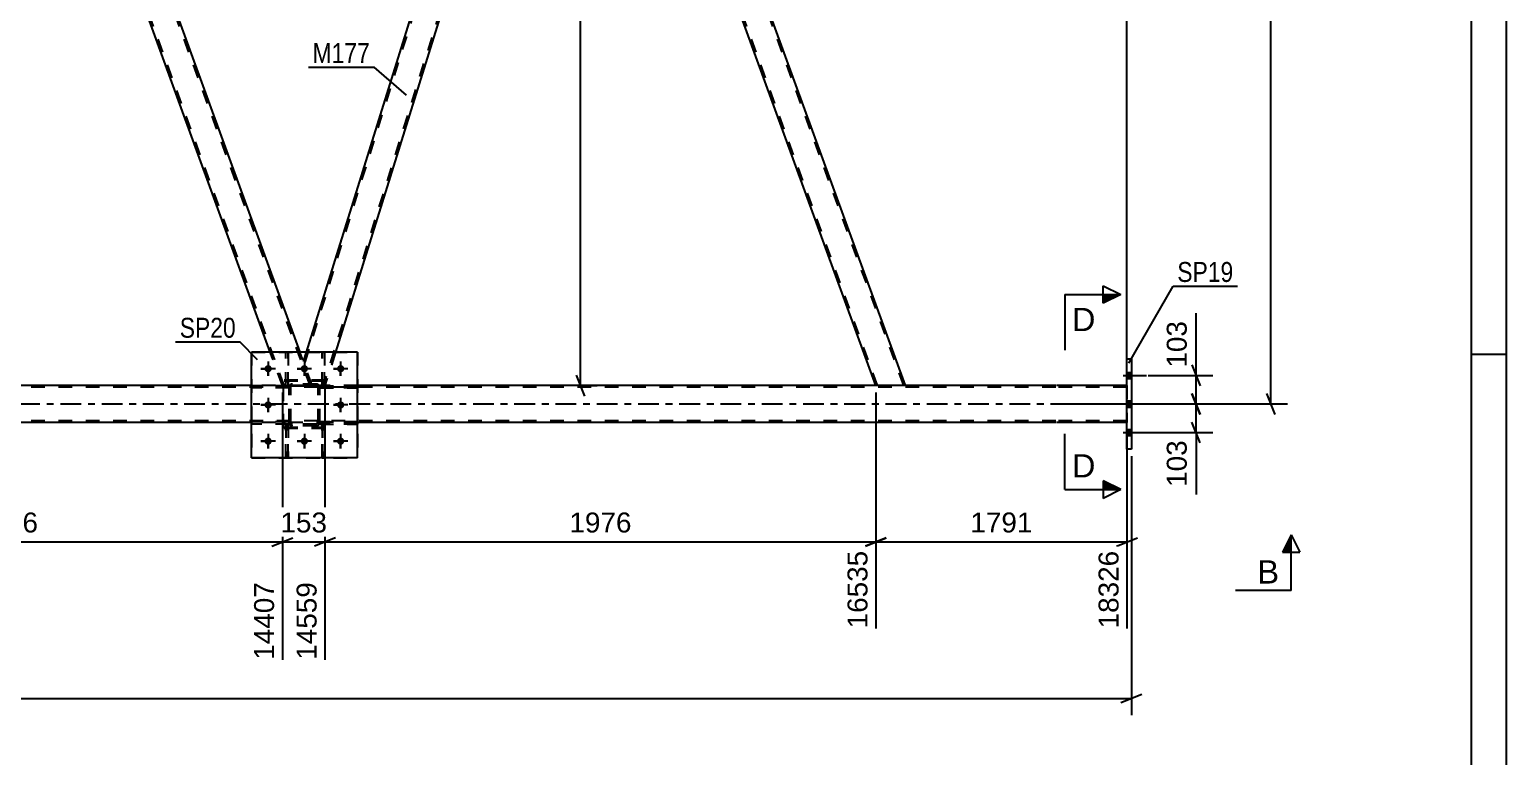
# Model space of a CAD drawing. Header units: millimetres. Extents: x 0 to 3371, y 0 to 1899.
# Drawn here: x 629.1 to 841, y 240.3 to 344.7 of the extents above; entities that cross this region are included whole.
import ezdxf

# ---------------------------------------------------------------- set-up
doc = ezdxf.new("R2010")
doc.units = ezdxf.units.MM
doc.linetypes.add('DXK_LINE_DOT2', pattern=[3.9198, 1.9599, -1.9599])
doc.linetypes.add('DXK_LINE_DOT3', pattern=[5.9187, 2.979, -0.9799, 0.9799, -0.9799])
doc.styles.add('Arial', font='ARIAL.TTF', dxfattribs={"height": 0.2})
doc.styles.add('Arial Narrow', font='ARIALN.TTF', dxfattribs={"height": 0.2})

# ---------------------------------------------------------------- blocks, each defined once
blk = doc.blocks.new('Unknown-203723636-1133')
at = {"color": 5, "linetype": 'Continuous'}
for p, q in [((841, 0), (841, 594)), ((836, 5), (836, 589)), ((841, 298), (836, 298))]:
    blk.add_line(p, q, dxfattribs=at)
blk = doc.blocks.new('Part-203723636-5078 - 5074')
at = {"color": 2, "linetype": 'Continuous'}
for p, q in [((671.1, 298.36), (671.1, 298.36)), ((671.42, 298.36), (671.1, 298.36)), ((671.42, 298.36), (671.42, 298.36))]:
    blk.add_line(p, q, dxfattribs=at)
at = {"color": 7, "linetype": 'DXK_LINE_DOT2'}
for p, q in [((671.1, 293.52), (671.1, 298.36)), ((671.42, 293.52), (671.42, 298.36)), ((671.1, 294.12), (671.42, 294.12)), ((671.42, 293.52), (671.1, 293.52))]:
    blk.add_line(p, q, dxfattribs=at)
blk = doc.blocks.new('Part-203723636-5084 - 5074')
at = {"color": 7, "linetype": 'DXK_LINE_DOT2'}
for p, q in [((671.42, 288), (671.1, 288)), ((671.1, 288), (671.1, 283.16)), ((671.1, 287.4), (671.42, 287.4)), ((671.42, 283.16), (671.42, 288)), ((671.1, 283.16), (671.42, 283.16))]:
    blk.add_line(p, q, dxfattribs=at)
blk = doc.blocks.new('Part-203723636-5201 - 5074')
at = {"color": 7, "linetype": 'DXK_LINE_DOT2'}
for p, q in [((670.75, 293.2), (670.75, 293.52)), ((670.75, 293.52), (676.15, 293.52)), ((676.15, 293.2), (670.75, 293.2)), ((671.35, 293.2), (671.35, 293.52)), ((676.15, 293.52), (676.15, 293.2))]:
    blk.add_line(p, q, dxfattribs=at)
blk = doc.blocks.new('Bolt-203723636-5085 - 5074')
at = {"linetype": 'Continuous'}
for points in [[(787.19, 294.56), (787.19, 295.44), (786.55, 295.44), (786.55, 294.56)], [(787.19, 294.56), (787.19, 295.44), (786.55, 295.44), (786.55, 294.56)], [(787.19, 294.56), (787.19, 295.44), (786.55, 295.44), (786.55, 294.56)], [(787.19, 290.46), (787.19, 291.34), (786.55, 291.34), (786.55, 290.46)], [(787.19, 290.46), (787.19, 291.34), (786.55, 291.34), (786.55, 290.46)], [(787.19, 286.36), (787.19, 287.24), (786.55, 287.24), (786.55, 286.36)], [(787.19, 286.36), (787.19, 287.24), (786.55, 287.24), (786.55, 286.36)], [(787.19, 286.36), (787.19, 287.24), (786.55, 287.24), (786.55, 286.36)]]:
    blk.add_hatch(color=1, dxfattribs=at).paths.add_polyline_path(points)
at = {"color": 1, "linetype": 'Continuous'}
for p, q in [((786.03, 295), (789.35, 295)), ((786.03, 295), (789.35, 295)), ((786.03, 295), (789.35, 295)), ((786.55, 295.44), (787.19, 295.44)), ((786.55, 295.44), (787.19, 295.44)), ((786.55, 295.44), (787.19, 295.44)), ((786.55, 294.56), (787.19, 294.56)), ((786.55, 294.56), (787.19, 294.56)), ((786.55, 294.56), (787.19, 294.56)), ((786.03, 290.9), (789.35, 290.9)), ((786.03, 290.9), (789.35, 290.9)), ((786.55, 291.34), (787.19, 291.34)), ((786.55, 291.34), (787.19, 291.34)), ((786.55, 290.46), (787.19, 290.46)), ((786.55, 290.46), (787.19, 290.46)), ((786.03, 286.8), (789.35, 286.8)), ((786.03, 286.8), (789.35, 286.8)), ((786.03, 286.8), (789.35, 286.8)), ((786.55, 287.24), (787.19, 287.24)), ((786.55, 287.24), (787.19, 287.24)), ((786.55, 287.24), (787.19, 287.24)), ((786.55, 286.36), (787.19, 286.36)), ((786.55, 286.36), (787.19, 286.36)), ((786.55, 286.36), (787.19, 286.36))]:
    blk.add_line(p, q, dxfattribs=at)
blk = doc.blocks.new('Part-203723636-5110 - 5074')
at = {"color": 7, "linetype": 'DXK_LINE_DOT2'}
for p, q in [((666.22, 288), (665.9, 288)), ((665.9, 288), (665.9, 283.16)), ((665.9, 287.4), (666.22, 287.4)), ((666.22, 283.16), (666.22, 288)), ((665.9, 283.16), (666.22, 283.16))]:
    blk.add_line(p, q, dxfattribs=at)
blk = doc.blocks.new('Part-203723636-5198 - 5074')
at = {"color": 7, "linetype": 'DXK_LINE_DOT2'}
for p, q in [((676.15, 288.32), (670.75, 288.32)), ((670.75, 288.32), (670.75, 288)), ((671.35, 288), (671.35, 288.32)), ((676.15, 288), (676.15, 288.32)), ((670.75, 288), (676.15, 288))]:
    blk.add_line(p, q, dxfattribs=at)
blk = doc.blocks.new('Part-203723636-5517 - 5074')
at = {"color": 7, "linetype": 'DXK_LINE_DOT2'}
for p, q in [((671.1, 283.16), (671.1, 288)), ((671.1, 288), (671.42, 288)), ((671.1, 287.4), (671.42, 287.4)), ((671.42, 288), (671.42, 283.16)), ((671.42, 283.16), (671.1, 283.16))]:
    blk.add_line(p, q, dxfattribs=at)
blk = doc.blocks.new('Part-203723636-5129 - 5074')
at = {"color": 7, "linetype": 'DXK_LINE_DOT2'}
for p, q in [((666.35, 293.28), (666.38, 293.46)), ((666.38, 293.46), (666.35, 293.28)), ((666.35, 288.24), (666.35, 293.28)), ((666.59, 293.28), (666.6, 293.37)), ((666.59, 288.24), (666.59, 293.28)), ((666.6, 293.37), (666.66, 293.45)), ((666.64, 293.72), (666.83, 293.76)), ((666.83, 293.76), (666.64, 293.72)), ((666.66, 293.45), (666.73, 293.5)), ((666.73, 293.5), (666.83, 293.52)), ((670.27, 293.76), (666.83, 293.76)), ((666.83, 293.52), (670.27, 293.52)), ((670.27, 293.76), (670.45, 293.72)), ((670.45, 293.72), (670.27, 293.76)), ((670.27, 293.52), (670.36, 293.5)), ((670.36, 293.5), (670.44, 293.45)), ((670.44, 293.45), (670.49, 293.37)), ((670.49, 293.37), (670.51, 293.28)), ((670.51, 288.24), (670.51, 293.28)), ((670.71, 293.46), (670.75, 293.28)), ((670.75, 293.28), (670.71, 293.46)), ((670.75, 288.24), (670.75, 293.28)), ((666.38, 288.06), (666.35, 288.24)), ((666.35, 288.24), (666.38, 288.06)), ((666.6, 288.15), (666.59, 288.24)), ((670.51, 288.24), (670.49, 288.15)), ((670.75, 288.24), (670.71, 288.06)), ((670.71, 288.06), (670.75, 288.24)), ((666.66, 288.07), (666.6, 288.15)), ((666.83, 287.76), (666.64, 287.8)), ((666.64, 287.8), (666.83, 287.76)), ((666.73, 288.02), (666.66, 288.07)), ((666.83, 288), (666.73, 288.02)), ((670.27, 288), (666.83, 288)), ((670.27, 287.76), (666.83, 287.76)), ((670.36, 288.02), (670.27, 288)), ((670.45, 287.8), (670.27, 287.76)), ((670.27, 287.76), (670.45, 287.8)), ((670.44, 288.07), (670.36, 288.02)), ((670.49, 288.15), (670.44, 288.07))]:
    blk.add_line(p, q, dxfattribs=at)
at = {"color": 7, "linetype": 'DXK_LINE_DOT3'}
blk.add_line((668.55, 290.76), (668.55, 290.76), dxfattribs=at)
at = {"color": 7, "linetype": 'DXK_LINE_DOT2'}
for centre, start, end in [((666.83, 293.28), 112.5, 157.5), ((666.83, 293.28), 112.5, 157.5), ((670.27, 293.28), 22.5, 67.5), ((670.27, 293.28), 22.5, 67.5), ((666.83, 288.24), 202.5, 247.5), ((666.83, 288.24), 202.5, 247.5), ((670.27, 288.24), 292.5, 337.5), ((670.27, 288.24), 292.5, 337.5)]:
    blk.add_arc(centre, 0.48, start, end, dxfattribs=at)
blk = doc.blocks.new('Part-203723636-5132 - 5074')
at = {"color": 7, "linetype": 'DXK_LINE_DOT2'}
for p, q in [((665.9, 283.16), (665.9, 288)), ((665.9, 288), (666.22, 288)), ((665.9, 287.4), (666.22, 287.4)), ((666.22, 288), (666.22, 283.16)), ((666.22, 283.16), (665.9, 283.16))]:
    blk.add_line(p, q, dxfattribs=at)
blk = doc.blocks.new('Part-203723636-5199 - 5074')
at = {"color": 7, "linetype": 'DXK_LINE_DOT2'}
for p, q in [((670.75, 288), (670.75, 288.32)), ((670.75, 288.32), (676.15, 288.32)), ((671.35, 288), (671.35, 288.32)), ((676.15, 288.32), (676.15, 288)), ((676.15, 288), (670.75, 288))]:
    blk.add_line(p, q, dxfattribs=at)
blk = doc.blocks.new('Part-203723636-5144 - 5074')
at = {"color": 7, "linetype": 'DXK_LINE_DOT2'}
for p, q in [((666.35, 293.52), (660.95, 293.52)), ((660.95, 293.2), (660.95, 293.52)), ((666.35, 293.2), (660.95, 293.2)), ((665.75, 293.2), (665.75, 293.52)), ((666.35, 293.52), (666.35, 293.2))]:
    blk.add_line(p, q, dxfattribs=at)
blk = doc.blocks.new('Part-203723636-5147 - 5074')
at = {"color": 7, "linetype": 'DXK_LINE_DOT2'}
for p, q in [((671.1, 293.52), (671.1, 298.36)), ((671.1, 298.36), (671.42, 298.36)), ((671.42, 298.36), (671.42, 293.52)), ((671.1, 294.12), (671.42, 294.12)), ((671.42, 293.52), (671.1, 293.52))]:
    blk.add_line(p, q, dxfattribs=at)
blk = doc.blocks.new('Part-203723636-5159 - 5074')
at = {"color": 2, "linetype": 'Continuous'}
for p, q in [((676.15, 298.36), (660.95, 298.36)), ((660.95, 283.16), (660.95, 298.36)), ((676.15, 283.16), (676.15, 298.36)), ((676.15, 283.16), (660.95, 283.16))]:
    blk.add_line(p, q, dxfattribs=at)
blk = doc.blocks.new('Part-203723636-5160 - 5074')
at = {"color": 7, "linetype": 'DXK_LINE_DOT2'}
for p, q in [((660.95, 298.36), (676.15, 298.36)), ((660.95, 298.36), (660.95, 283.16)), ((676.15, 298.36), (676.15, 283.16)), ((660.95, 283.16), (676.15, 283.16))]:
    blk.add_line(p, q, dxfattribs=at)
blk = doc.blocks.new('Part-203723636-5163 - 5074')
at = {"color": 7, "linetype": 'DXK_LINE_DOT2'}
for p, q in [((666.35, 293.52), (660.95, 293.52)), ((660.95, 293.52), (660.95, 293.2)), ((666.35, 293.2), (660.95, 293.2)), ((665.75, 293.2), (665.75, 293.52)), ((666.35, 293.2), (666.35, 293.52))]:
    blk.add_line(p, q, dxfattribs=at)
blk = doc.blocks.new('Part-203723636-5172 - 5074')
at = {"color": 7, "linetype": 'DXK_LINE_DOT2'}
for p, q in [((776.33, 293.3), (100.87, 293.3)), ((676.15, 293.54), (660.95, 293.54)), ((786.55, 293.3), (776.43, 293.3)), ((786.55, 293.54), (786.55, 288.26)), ((776.33, 288.5), (100.87, 288.5)), ((676.15, 288.26), (660.95, 288.26)), ((786.55, 288.5), (776.43, 288.5))]:
    blk.add_line(p, q, dxfattribs=at)
at = {"color": 2, "linetype": 'Continuous'}
for p, q in [((660.95, 293.54), (505.88, 293.54)), ((776.33, 293.54), (676.15, 293.54)), ((786.55, 293.54), (776.43, 293.54)), ((660.95, 288.26), (505.88, 288.26)), ((776.33, 288.26), (676.15, 288.26)), ((786.55, 288.26), (776.43, 288.26))]:
    blk.add_line(p, q, dxfattribs=at)
at = {"color": 7, "linetype": 'DXK_LINE_DOT3'}
for p, q in [((100.87, 290.9), (776.33, 290.9)), ((776.43, 290.9), (786.55, 290.9))]:
    blk.add_line(p, q, dxfattribs=at)
blk = doc.blocks.new('Part-203723636-5200 - 5074')
at = {"color": 7, "linetype": 'DXK_LINE_DOT2'}
for p, q in [((666.35, 288.32), (660.95, 288.32)), ((660.95, 288), (660.95, 288.32)), ((665.75, 288), (665.75, 288.32)), ((666.35, 288.32), (666.35, 288)), ((666.35, 288), (660.95, 288))]:
    blk.add_line(p, q, dxfattribs=at)
blk = doc.blocks.new('Part-203723636-5204 - 5074')
at = {"color": 7, "linetype": 'DXK_LINE_DOT2'}
for p, q in [((665.9, 293.52), (665.9, 298.36)), ((665.9, 298.36), (666.22, 298.36)), ((666.22, 298.36), (666.22, 293.52)), ((665.9, 294.12), (666.22, 294.12)), ((666.22, 293.52), (665.9, 293.52))]:
    blk.add_line(p, q, dxfattribs=at)
blk = doc.blocks.new('Part-203723636-5219 - 5074')
at = {"color": 2, "linetype": 'Continuous'}
for p, q in [((665.9, 298.36), (665.9, 298.36)), ((666.22, 298.36), (665.9, 298.36)), ((666.22, 298.36), (666.22, 298.36))]:
    blk.add_line(p, q, dxfattribs=at)
at = {"color": 7, "linetype": 'DXK_LINE_DOT2'}
for p, q in [((665.9, 293.52), (665.9, 298.36)), ((666.22, 293.52), (666.22, 298.36)), ((665.9, 294.12), (666.22, 294.12)), ((666.22, 293.52), (665.9, 293.52))]:
    blk.add_line(p, q, dxfattribs=at)
blk = doc.blocks.new('Part-203723636-5220 - 5074')
at = {"color": 7, "linetype": 'DXK_LINE_DOT2'}
for p, q in [((666.35, 288.32), (660.95, 288.32)), ((660.95, 288.32), (660.95, 288)), ((665.75, 288), (665.75, 288.32)), ((666.35, 288), (666.35, 288.32)), ((666.35, 288), (660.95, 288))]:
    blk.add_line(p, q, dxfattribs=at)
blk = doc.blocks.new('Part-203723636-5221 - 5074')
at = {"color": 7, "linetype": 'DXK_LINE_DOT2'}
for p, q in [((676.15, 293.52), (670.75, 293.52)), ((670.75, 293.52), (670.75, 293.2)), ((670.75, 293.2), (676.15, 293.2)), ((671.35, 293.2), (671.35, 293.52)), ((676.15, 293.2), (676.15, 293.52))]:
    blk.add_line(p, q, dxfattribs=at)
blk = doc.blocks.new('Part-203723636-5237 - 5074')
at = {"color": 7, "linetype": 'DXK_LINE_DOT2'}
for p, q in [((671.55, 294.3), (665.55, 294.3)), ((665.55, 287.5), (665.55, 294.3)), ((671.55, 287.5), (671.55, 294.3)), ((671.55, 287.5), (665.55, 287.5))]:
    blk.add_line(p, q, dxfattribs=at)
blk = doc.blocks.new('Part-203723636-5242 - 5074')
at = {"color": 2, "linetype": 'Continuous'}
for p, q in [((786.55, 284.4), (786.55, 297.4)), ((786.55, 297.4), (787.19, 297.4)), ((787.19, 297.4), (787.19, 284.4)), ((787.19, 284.4), (786.55, 284.4))]:
    blk.add_line(p, q, dxfattribs=at)
blk = doc.blocks.new('Part-203723636-5262 - 5074')
at = {"color": 2, "linetype": 'Continuous'}
for p, q in [((706.41, 414.76), (710.67, 414.76)), ((754.79, 293.54), (710.67, 414.76)), ((750.53, 293.54), (707.96, 410.51))]:
    blk.add_line(p, q, dxfattribs=at)
at = {"color": 7, "linetype": 'DXK_LINE_DOT2'}
for p, q in [((707.96, 410.51), (706.41, 414.76)), ((750.78, 293.54), (706.66, 414.76)), ((754.53, 293.54), (710.41, 414.76)), ((754.79, 293.54), (750.53, 293.54))]:
    blk.add_line(p, q, dxfattribs=at)
blk = doc.blocks.new('Part-203723636-5263 - 5074')
at = {"color": 7, "linetype": 'DXK_LINE_DOT2'}
for p, q in [((666.35, 293.28), (666.38, 293.46)), ((666.38, 293.46), (666.35, 293.28)), ((666.35, 288.24), (666.35, 293.28)), ((666.59, 293.28), (666.6, 293.37)), ((666.59, 288.24), (666.59, 293.28)), ((666.6, 293.37), (666.66, 293.45)), ((666.64, 293.72), (666.83, 293.76)), ((666.83, 293.76), (666.64, 293.72)), ((666.66, 293.45), (666.73, 293.5)), ((666.73, 293.5), (666.83, 293.52)), ((670.27, 293.76), (666.83, 293.76)), ((666.83, 293.52), (670.27, 293.52)), ((670.27, 293.76), (670.45, 293.72)), ((670.45, 293.72), (670.27, 293.76)), ((670.27, 293.52), (670.36, 293.5)), ((670.36, 293.5), (670.44, 293.45)), ((670.44, 293.45), (670.49, 293.37)), ((670.49, 293.37), (670.51, 293.28)), ((670.51, 288.24), (670.51, 293.28)), ((670.71, 293.46), (670.75, 293.28)), ((670.75, 293.28), (670.71, 293.46)), ((670.75, 288.24), (670.75, 293.28)), ((666.38, 288.06), (666.35, 288.24)), ((666.35, 288.24), (666.38, 288.06)), ((666.6, 288.15), (666.59, 288.24)), ((670.51, 288.24), (670.49, 288.15)), ((670.75, 288.24), (670.71, 288.06)), ((670.71, 288.06), (670.75, 288.24)), ((666.66, 288.07), (666.6, 288.15)), ((666.83, 287.76), (666.64, 287.8)), ((666.64, 287.8), (666.83, 287.76)), ((666.73, 288.02), (666.66, 288.07)), ((666.83, 288), (666.73, 288.02)), ((670.27, 288), (666.83, 288)), ((670.27, 287.76), (666.83, 287.76)), ((670.36, 288.02), (670.27, 288)), ((670.45, 287.8), (670.27, 287.76)), ((670.27, 287.76), (670.45, 287.8)), ((670.44, 288.07), (670.36, 288.02)), ((670.49, 288.15), (670.44, 288.07))]:
    blk.add_line(p, q, dxfattribs=at)
at = {"color": 7, "linetype": 'DXK_LINE_DOT3'}
blk.add_line((668.55, 290.76), (668.55, 290.76), dxfattribs=at)
at = {"color": 7, "linetype": 'DXK_LINE_DOT2'}
for centre, start, end in [((666.83, 293.28), 112.5, 157.5), ((666.83, 293.28), 112.5, 157.5), ((670.27, 293.28), 22.5, 67.5), ((670.27, 293.28), 22.5, 67.5), ((666.83, 288.24), 202.5, 247.5), ((666.83, 288.24), 202.5, 247.5), ((670.27, 288.24), 292.5, 337.5), ((670.27, 288.24), 292.5, 337.5)]:
    blk.add_arc(centre, 0.48, start, end, dxfattribs=at)
blk = doc.blocks.new('Part-203723636-5314 - 5074')
at = {"color": 7, "linetype": 'DXK_LINE_DOT2'}
for p, q in [((705.34, 414.76), (668.52, 296.64)), ((707.82, 410.88), (671.25, 293.54)), ((668.81, 298.36), (668.39, 297.01)), ((669.65, 293.54), (668.39, 297.01)), ((673, 298.36), (671.5, 293.54)), ((671.5, 293.54), (669.65, 293.54))]:
    blk.add_line(p, q, dxfattribs=at)
at = {"color": 2, "linetype": 'Continuous'}
for p, q in [((705.09, 414.76), (668.81, 298.36)), ((706.41, 414.76), (705.09, 414.76)), ((707.96, 410.51), (706.41, 414.76)), ((707.96, 410.51), (673, 298.36))]:
    blk.add_line(p, q, dxfattribs=at)
blk = doc.blocks.new('Part-203723636-5319 - 5074')
at = {"color": 2, "linetype": 'Continuous'}
for p, q in [((625.53, 414.76), (621.27, 414.76)), ((625.53, 414.76), (667.9, 298.36)), ((663.64, 298.36), (622.82, 410.51))]:
    blk.add_line(p, q, dxfattribs=at)
at = {"color": 7, "linetype": 'DXK_LINE_DOT2'}
for p, q in [((621.27, 414.76), (622.82, 410.51)), ((665.65, 293.54), (621.53, 414.76)), ((669.4, 293.54), (625.28, 414.76)), ((665.4, 293.54), (663.64, 298.36)), ((669.65, 293.54), (667.9, 298.36)), ((669.65, 293.54), (665.4, 293.54))]:
    blk.add_line(p, q, dxfattribs=at)
blk = doc.blocks.new('Part-203723636-5457 - 5074')
at = {"color": 7, "linetype": 'DXK_LINE_DOT2'}
for p, q in [((671.55, 294.16), (665.55, 294.16)), ((665.55, 287.36), (665.55, 294.16)), ((671.55, 287.36), (671.55, 294.16)), ((671.55, 287.36), (665.55, 287.36))]:
    blk.add_line(p, q, dxfattribs=at)
blk = doc.blocks.new('Bolt-203723636-5458 - 5074')
at = {"linetype": 'Continuous'}
for points in [[(663.87, 295.96, -1), (662.83, 295.96, -1)], [(669.07, 295.96, -1), (668.03, 295.96, -1)], [(674.27, 295.96, -1), (673.23, 295.96, -1)], [(663.87, 290.76, -1), (662.83, 290.76, -1)], [(674.27, 290.76, -1), (673.23, 290.76, -1)], [(663.87, 285.56, -1), (662.83, 285.56, -1)], [(669.07, 285.56, -1), (668.03, 285.56, -1)], [(674.27, 285.56, -1), (673.23, 285.56, -1)]]:
    blk.add_hatch(color=1, dxfattribs=at).paths.add_polyline_path(points)
at = {"color": 1, "linetype": 'Continuous'}
for p, q in [((663.35, 297), (663.35, 294.92)), ((668.55, 297), (668.55, 294.92)), ((673.75, 297), (673.75, 294.92)), ((664.39, 295.96), (662.31, 295.96)), ((669.59, 295.96), (667.51, 295.96)), ((674.79, 295.96), (672.71, 295.96)), ((664.39, 290.76), (662.31, 290.76)), ((663.35, 291.8), (663.35, 289.72)), ((674.79, 290.76), (672.71, 290.76)), ((673.75, 291.8), (673.75, 289.72)), ((663.35, 286.6), (663.35, 284.52)), ((668.55, 286.6), (668.55, 284.52)), ((673.75, 286.6), (673.75, 284.52)), ((664.39, 285.56), (662.31, 285.56)), ((669.59, 285.56), (667.51, 285.56)), ((674.79, 285.56), (672.71, 285.56))]:
    blk.add_line(p, q, dxfattribs=at)
blk = doc.blocks.new('Bolt-203723636-5470 - 5074')
at = {"color": 1, "linetype": 'Continuous'}
for p, q in [((663.35, 297), (663.35, 296.31)), ((668.55, 297), (668.55, 296.31)), ((673.75, 297), (673.75, 296.31)), ((662.31, 295.96), (663, 295.96)), ((663.35, 294.92), (663.35, 295.61)), ((664.39, 295.96), (663.69, 295.96)), ((667.51, 295.96), (668.2, 295.96)), ((668.55, 294.92), (668.55, 295.61)), ((669.59, 295.96), (668.89, 295.96)), ((672.71, 295.96), (673.4, 295.96)), ((673.75, 294.92), (673.75, 295.61)), ((674.79, 295.96), (674.09, 295.96)), ((662.31, 290.76), (663, 290.76)), ((663.35, 291.8), (663.35, 291.11)), ((663.35, 289.72), (663.35, 290.41)), ((664.39, 290.76), (663.69, 290.76)), ((672.71, 290.76), (673.4, 290.76)), ((673.75, 291.8), (673.75, 291.11)), ((673.75, 289.72), (673.75, 290.41)), ((674.79, 290.76), (674.09, 290.76)), ((663.35, 286.6), (663.35, 285.91)), ((668.55, 286.6), (668.55, 285.91)), ((673.75, 286.6), (673.75, 285.91)), ((662.31, 285.56), (663, 285.56)), ((663.35, 284.52), (663.35, 285.21)), ((664.39, 285.56), (663.69, 285.56)), ((667.51, 285.56), (668.2, 285.56)), ((668.55, 284.52), (668.55, 285.21)), ((669.59, 285.56), (668.89, 285.56)), ((672.71, 285.56), (673.4, 285.56)), ((673.75, 284.52), (673.75, 285.21)), ((674.79, 285.56), (674.09, 285.56))]:
    blk.add_line(p, q, dxfattribs=at)
blk = doc.blocks.new('StraightDimension-203723636-16713 - 5074')
at = {"color": 7, "linetype": 'Continuous'}
for p, q in [((586.36, 292.54), (586.36, 254.18)), ((665.4, 292.54), (665.4, 254.18)), ((587.86, 271.7), (584.86, 270.5)), ((663.9, 270.5), (666.9, 271.7)), ((586.36, 271.1), (665.4, 271.1))]:
    blk.add_line(p, q, dxfattribs=at)
at = {"color": 0}
blk.add_wipeout([(630.93, 271.85), (630.93, 276.05), (620.83, 276.05), (620.83, 271.85)], dxfattribs=at)
at = {"color": 0, "linetype": 'Continuous'}
blk.add_wipeout([(664.8, 265.9), (660.6, 265.9), (660.6, 253.58), (664.8, 253.58)], dxfattribs=at)
at = {"color": 3, "style": 'Arial'}
blk.add_text('1976', height=2.865, dxfattribs=at).set_placement((621.43, 272.45))
at = {"color": 3, "linetype": 'Continuous', "style": 'Arial'}
blk.add_text('14407', height=2.865, rotation=90.0002, dxfattribs=at).set_placement((664.2, 254.18))
blk = doc.blocks.new('StraightDimension-203723636-6274 - 5074')
at = {"color": 7, "linetype": 'Continuous'}
for p, q in [((807.78, 415.26), (806.58, 418.26)), ((715.99, 416.76), (809.58, 416.76)), ((807.18, 290.9), (807.18, 416.76)), ((806.58, 292.4), (807.78, 289.4)), ((776.08, 290.9), (809.58, 290.9))]:
    blk.add_line(p, q, dxfattribs=at)
at = {"color": 0}
blk.add_wipeout([(806.43, 358.87), (802.23, 358.87), (802.23, 348.78), (806.43, 348.78)], dxfattribs=at)
at = {"color": 3, "style": 'Arial'}
blk.add_text('3147', height=2.865, rotation=90.0002, dxfattribs=at).set_placement((805.83, 349.38))
blk = doc.blocks.new('StraightDimension-203723636-5768 - 5074')
at = {"color": 7, "linetype": 'Continuous'}
for p, q in [((789.59, 295), (798.88, 295)), ((795.88, 296.5), (797.08, 293.5)), ((796.48, 290.9), (796.48, 295)), ((797.08, 289.4), (795.88, 292.4)), ((788.19, 290.9), (798.88, 290.9))]:
    blk.add_line(p, q, dxfattribs=at)
at = {"color": 0}
blk.add_wipeout([(795.73, 303.39), (791.53, 303.39), (791.53, 295.52), (795.73, 295.52)], dxfattribs=at)
at = {"color": 7, "linetype": 'Continuous'}
blk.add_line((796.48, 295), (796.48, 303.92), dxfattribs=at)
blk.add_line((796.48, 295), (796.48, 303.92), dxfattribs=at)
at = {"color": 3, "style": 'Arial'}
blk.add_text('103', height=2.865, rotation=90.0002, dxfattribs=at).set_placement((795.13, 296.12))
blk = doc.blocks.new('StraightDimension-203723636-5832 - 5074')
at = {"color": 7, "linetype": 'Continuous'}
for p, q in [((787.19, 283.4), (787.19, 246.23)), ((49.14, 248.63), (787.19, 248.63)), ((785.69, 248.03), (788.69, 249.23))]:
    blk.add_line(p, q, dxfattribs=at)
blk = doc.blocks.new('StraightDimension-203723636-16711 - 5074')
at = {"color": 7, "linetype": 'Continuous'}
for p, q in [((671.5, 292.54), (671.5, 254.18)), ((750.53, 292.54), (750.53, 258.68)), ((673, 271.7), (670, 270.5)), ((749.03, 270.5), (752.03, 271.7)), ((671.5, 271.1), (750.53, 271.1))]:
    blk.add_line(p, q, dxfattribs=at)
at = {"color": 0}
blk.add_wipeout([(716.06, 271.85), (716.06, 276.05), (705.97, 276.05), (705.97, 271.85)], dxfattribs=at)
at = {"color": 0, "linetype": 'Continuous'}
blk.add_wipeout([(749.93, 270.4), (745.73, 270.4), (745.73, 258.08), (749.93, 258.08)], dxfattribs=at)
at = {"color": 3, "style": 'Arial'}
blk.add_text('1976', height=2.865, dxfattribs=at).set_placement((706.57, 272.45))
at = {"color": 3, "linetype": 'Continuous', "style": 'Arial'}
blk.add_text('16535', height=2.865, rotation=90.0002, dxfattribs=at).set_placement((749.33, 258.68))
blk = doc.blocks.new('StraightDimension-203723636-5660 - 5074')
at = {"color": 7, "linetype": 'Continuous'}
for p, q in [((708.74, 413.26), (707.54, 416.26)), ((713.46, 414.76), (705.29, 414.76)), ((708.14, 293.54), (708.14, 414.76)), ((707.54, 295.04), (708.74, 292.04)), ((707.73, 293.54), (710.54, 293.54))]:
    blk.add_line(p, q, dxfattribs=at)
at = {"color": 0}
blk.add_wipeout([(707.39, 359.19), (703.19, 359.19), (703.19, 349.1), (707.39, 349.1)], dxfattribs=at)
at = {"color": 3, "style": 'Arial'}
blk.add_text('3031', height=2.865, rotation=90.0002, dxfattribs=at).set_placement((706.79, 349.7))
blk = doc.blocks.new('StraightDimension-203723636-5761 - 5074')
at = {"color": 7, "linetype": 'Continuous'}
for p, q in [((795.88, 292.4), (797.08, 289.4)), ((788.19, 290.9), (798.88, 290.9)), ((796.48, 286.8), (796.48, 290.9)), ((797.08, 285.3), (795.88, 288.3)), ((788.19, 286.8), (798.88, 286.8))]:
    blk.add_line(p, q, dxfattribs=at)
at = {"color": 0}
blk.add_wipeout([(795.73, 286.27), (791.53, 286.27), (791.53, 278.4), (795.73, 278.4)], dxfattribs=at)
at = {"color": 7, "linetype": 'Continuous'}
blk.add_line((796.48, 286.8), (796.48, 277.88), dxfattribs=at)
blk.add_line((796.48, 286.8), (796.48, 277.88), dxfattribs=at)
at = {"color": 3, "style": 'Arial'}
blk.add_text('103', height=2.865, rotation=90.0002, dxfattribs=at).set_placement((795.13, 279))
blk = doc.blocks.new('StraightDimension-203723636-5793 - 5074')
at = {"color": 7, "linetype": 'Continuous'}
for p, q in [((764.93, 413.76), (764.93, 352.55)), ((786.55, 294.54), (786.55, 357.8)), ((766.43, 355.55), (763.43, 354.35)), ((764.93, 354.95), (786.55, 354.95)), ((785.05, 354.35), (788.05, 355.55))]:
    blk.add_line(p, q, dxfattribs=at)
at = {"color": 0}
blk.add_wipeout([(780.79, 355.7), (780.79, 359.9), (770.7, 359.9), (770.7, 355.7)], dxfattribs=at)
at = {"color": 3, "style": 'Arial'}
blk.add_text('1431', height=2.865, dxfattribs=at).set_placement((771.3, 356.3))
blk = doc.blocks.new('StraightDimension-203723636-16710 - 5074')
at = {"color": 7, "linetype": 'Continuous'}
for p, q in [((750.53, 292.54), (750.53, 258.68)), ((786.55, 287.26), (786.55, 258.68)), ((752.03, 271.7), (749.03, 270.5)), ((785.05, 270.5), (788.05, 271.7)), ((750.53, 271.1), (786.55, 271.1))]:
    blk.add_line(p, q, dxfattribs=at)
at = {"color": 0}
blk.add_wipeout([(773.59, 271.85), (773.59, 276.05), (763.49, 276.05), (763.49, 271.85)], dxfattribs=at)
at = {"color": 0, "linetype": 'Continuous'}
blk.add_wipeout([(785.95, 270.4), (781.75, 270.4), (781.75, 258.08), (785.95, 258.08)], dxfattribs=at)
at = {"color": 3, "style": 'Arial'}
blk.add_text('1791', height=2.865, dxfattribs=at).set_placement((764.09, 272.45))
at = {"color": 3, "linetype": 'Continuous', "style": 'Arial'}
blk.add_text('18326', height=2.865, rotation=90.0002, dxfattribs=at).set_placement((785.35, 258.68))
blk = doc.blocks.new('StraightDimension-203723636-16712 - 5074')
at = {"color": 7, "linetype": 'Continuous'}
for p, q in [((665.4, 292.54), (665.4, 254.18)), ((671.5, 292.54), (671.5, 254.18)), ((663.9, 270.5), (666.9, 271.7)), ((673, 271.7), (670, 270.5)), ((665.4, 271.1), (671.5, 271.1))]:
    blk.add_line(p, q, dxfattribs=at)
at = {"color": 0}
blk.add_wipeout([(672.38, 271.85), (672.38, 276.05), (664.51, 276.05), (664.51, 271.85)], dxfattribs=at)
at = {"color": 0, "linetype": 'Continuous'}
blk.add_wipeout([(670.9, 265.9), (666.7, 265.9), (666.7, 253.58), (670.9, 253.58)], dxfattribs=at)
at = {"color": 3, "style": 'Arial'}
blk.add_text('153', height=2.865, dxfattribs=at).set_placement((665.11, 272.45))
at = {"color": 3, "linetype": 'Continuous', "style": 'Arial'}
blk.add_text('14559', height=2.865, rotation=90.0002, dxfattribs=at).set_placement((670.3, 254.18))
blk = doc.blocks.new('Mark-203723636-5155 - 5074')
at = {"color": 0}
blk.add_wipeout([(658.71, 300.41), (658.71, 303.41), (650.67, 303.41), (650.67, 300.41)], dxfattribs=at)
blk.add_wipeout([(658.71, 300.41), (658.71, 303.41), (650.67, 303.41), (650.67, 300.41)], dxfattribs=at)
at = {"color": 30, "linetype": 'Continuous'}
for p in [(650.07, 299.81), (661.83, 297.24)]:
    blk.add_line(p, (659.31, 299.81), dxfattribs=at)
at = {"color": 3, "style": 'Arial Narrow'}
blk.add_text('SP20', height=2.863, dxfattribs=at).set_placement((650.67, 300.41))
blk = doc.blocks.new('Mark-203723636-5238 - 5074')
at = {"color": 0}
blk.add_wipeout([(801.81, 308.42), (801.81, 311.42), (793.78, 311.42), (793.78, 308.42)], dxfattribs=at)
blk.add_wipeout([(801.81, 308.42), (801.81, 311.42), (793.78, 311.42), (793.78, 308.42)], dxfattribs=at)
at = {"color": 30, "linetype": 'Continuous'}
for p, q in [((786.82, 296.76), (793.18, 307.82)), ((793.18, 307.82), (802.41, 307.82))]:
    blk.add_line(p, q, dxfattribs=at)
at = {"color": 3, "style": 'Arial Narrow'}
blk.add_text('SP19', height=2.863, dxfattribs=at).set_placement((793.78, 308.42))
blk = doc.blocks.new('Mark-203723636-5310 - 5074')
at = {"color": 0}
blk.add_wipeout([(677.94, 339.84), (677.94, 342.84), (669.72, 342.84), (669.72, 339.84)], dxfattribs=at)
blk.add_wipeout([(677.94, 339.84), (677.94, 342.84), (669.72, 342.84), (669.72, 339.84)], dxfattribs=at)
at = {"color": 30, "linetype": 'Continuous'}
for p in [(669.12, 339.24), (683.21, 335.23)]:
    blk.add_line(p, (678.54, 339.24), dxfattribs=at)
at = {"color": 3, "style": 'Arial Narrow'}
blk.add_text('M177', height=2.863, dxfattribs=at).set_placement((669.72, 339.84))
blk = doc.blocks.new('SectionMark-203723636-6904 - 5074')
at = {"color": 6, "linetype": 'Continuous'}
for p, q in [((810.13, 264.12), (810.13, 272.12)), ((810.13, 272.12), (811.38, 269.62))]:
    blk.add_line(p, q, dxfattribs=at)
at = {"color": 0, "linetype": 'Continuous'}
blk.add_wipeout([(808.38, 265.12), (808.38, 268.62), (805.27, 268.62), (805.27, 265.12)], dxfattribs=at)
at = {"linetype": 'Continuous'}
blk.add_hatch(color=6, dxfattribs=at).paths.add_polyline_path([(810.13, 269.62), (808.88, 269.62), (810.13, 272.12)])
at = {"color": 6, "linetype": 'Continuous'}
for p, q in [((810.13, 272.12), (808.88, 269.62)), ((808.88, 269.62), (811.38, 269.62)), ((810.13, 264.12), (802.13, 264.12))]:
    blk.add_line(p, q, dxfattribs=at)
at = {"color": 3, "linetype": 'Continuous', "style": 'Arial'}
blk.add_text('B', height=3.34, dxfattribs=at).set_placement((805.27, 265.12))
blk = doc.blocks.new('SectionMark-203723636-6910 - 5074')
at = {"linetype": 'Continuous'}
for points in [[(783.16, 305.36), (783.16, 306.61), (785.66, 306.61)], [(783.16, 278.6), (783.16, 279.85), (785.66, 278.6)]]:
    blk.add_hatch(color=6, dxfattribs=at).paths.add_polyline_path(points)
at = {"color": 6, "linetype": 'Continuous'}
for p, q in [((783.16, 305.36), (783.16, 307.86)), ((783.16, 307.86), (785.66, 306.61)), ((777.66, 306.61), (785.66, 306.61)), ((785.66, 306.61), (783.16, 305.36)), ((785.66, 278.6), (783.16, 279.85)), ((783.16, 279.85), (783.16, 277.35)), ((777.66, 278.6), (785.66, 278.6)), ((785.66, 278.6), (783.16, 277.35))]:
    blk.add_line(p, q, dxfattribs=at)
at = {"color": 0, "linetype": 'Continuous'}
for points in [[(782.03, 301.36), (782.03, 304.86), (778.66, 304.86), (778.66, 301.36)], [(782.03, 280.35), (782.03, 283.85), (778.66, 283.85), (778.66, 280.35)]]:
    blk.add_wipeout(points, dxfattribs=at)
at = {"color": 6, "linetype": 'Continuous'}
for p, q in [((777.66, 306.61), (777.66, 298.61)), ((777.66, 278.6), (777.66, 286.6))]:
    blk.add_line(p, q, dxfattribs=at)
at = {"color": 3, "linetype": 'Continuous', "style": 'Arial'}
for p in [(778.66, 301.36), (778.66, 280.35)]:
    blk.add_text('D', height=3.34, dxfattribs=at).set_placement(p)

msp = doc.modelspace()

# ---------------------------------------------------------------- block references
for name in ['Unknown-203723636-1133', 'Part-203723636-5319 - 5074', 'Part-203723636-5314 - 5074', 'Part-203723636-5262 - 5074', 'Part-203723636-5159 - 5074', 'Part-203723636-5160 - 5074', 'Bolt-203723636-5458 - 5074', 'Bolt-203723636-5470 - 5074', 'Part-203723636-5204 - 5074', 'Part-203723636-5219 - 5074', 'Part-203723636-5078 - 5074', 'Part-203723636-5147 - 5074', 'Part-203723636-5242 - 5074', 'Bolt-203723636-5085 - 5074', 'Part-203723636-5172 - 5074', 'Part-203723636-5144 - 5074', 'Part-203723636-5163 - 5074', 'Part-203723636-5237 - 5074', 'Part-203723636-5457 - 5074', 'Part-203723636-5129 - 5074', 'Part-203723636-5263 - 5074', 'Part-203723636-5201 - 5074', 'Part-203723636-5221 - 5074', 'Part-203723636-5200 - 5074', 'Part-203723636-5220 - 5074', 'Part-203723636-5198 - 5074', 'Part-203723636-5199 - 5074', 'Part-203723636-5110 - 5074', 'Part-203723636-5132 - 5074', 'Part-203723636-5084 - 5074', 'Part-203723636-5517 - 5074']:
    msp.add_blockref(name, (0, 0))

# ---------------------------------------------------------------- next in the draw order: block references
for name in ['StraightDimension-203723636-6274 - 5074', 'StraightDimension-203723636-16713 - 5074']:
    msp.add_blockref(name, (0, 0))

# ---------------------------------------------------------------- next in the draw order: block references
msp.add_blockref('StraightDimension-203723636-5768 - 5074', (0, 0))

# ---------------------------------------------------------------- next in the draw order: block references
msp.add_blockref('StraightDimension-203723636-5832 - 5074', (0, 0))

# ---------------------------------------------------------------- next in the draw order: block references
for name in ['StraightDimension-203723636-5793 - 5074', 'Mark-203723636-5310 - 5074', 'Mark-203723636-5155 - 5074', 'StraightDimension-203723636-16711 - 5074', 'StraightDimension-203723636-5761 - 5074']:
    msp.add_blockref(name, (0, 0))

# ---------------------------------------------------------------- next in the draw order: block references
for name in ['StraightDimension-203723636-5660 - 5074', 'Mark-203723636-5238 - 5074', 'StraightDimension-203723636-16712 - 5074', 'StraightDimension-203723636-16710 - 5074']:
    msp.add_blockref(name, (0, 0))

# ---------------------------------------------------------------- next in the draw order: block references
for name in ['SectionMark-203723636-6910 - 5074', 'SectionMark-203723636-6904 - 5074']:
    msp.add_blockref(name, (0, 0))

doc.saveas('drawing.dxf')
